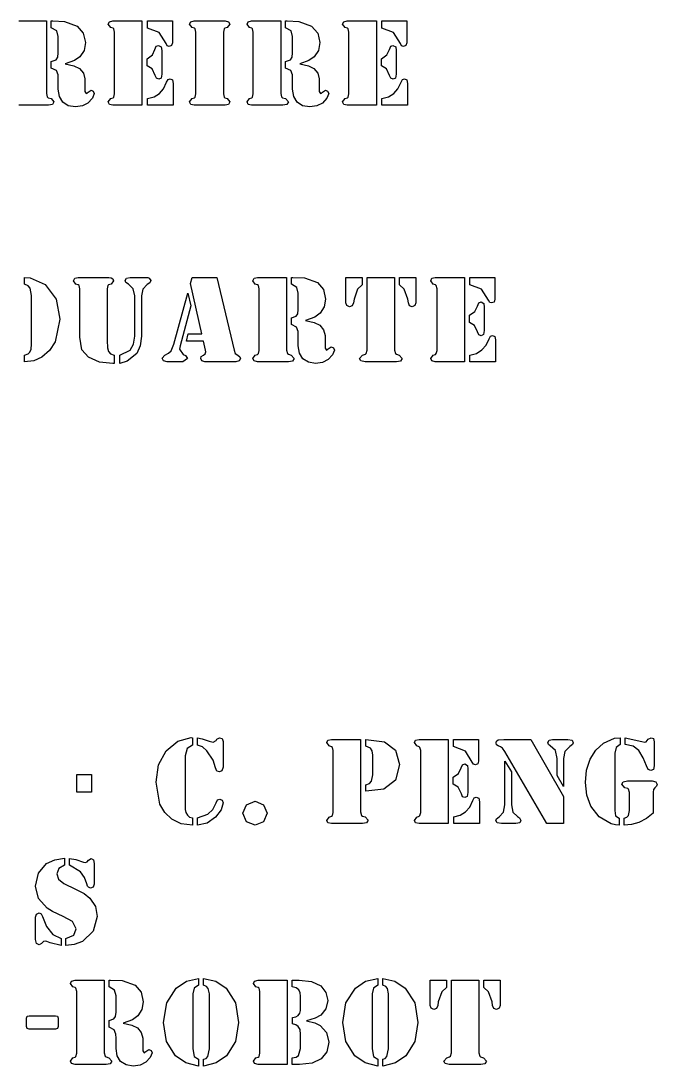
# Model space of a CAD drawing. Extents: x -1 to 447, y 185 to 440.
# Drawn here: x 305.1 to 342.1, y 227.5 to 288.3 of the extents above; entities that cross this region are included whole.
import ezdxf

# ---------------------------------------------------------------- set-up
doc = ezdxf.new("R2010")
doc.units = 0

msp = doc.modelspace()

# ---------------------------------------------------------------- linework, layer by layer
at = {"layer": 'Visible'}
for p, q in [((304.950428, 288.285165), (306.54851, 288.285165)), ((306.54851, 288.285165), (306.54851, 284.065172)), ((306.831613, 287.886518), (306.831613, 288.285165)), ((306.831613, 288.285165), (306.924217, 288.285165)), ((306.924217, 288.285165), (307.604196, 288.256431)), ((307.604196, 288.256431), (308.347674, 287.983488)), ((310.15213, 288.098396), (310.218276, 288.234894)), ((310.218276, 288.234894), (310.419359, 288.285165)), ((310.419359, 288.285165), (310.514609, 288.285165)), ((310.514609, 288.285165), (312.11269, 288.285165)), ((312.11269, 288.285165), (312.11269, 283.382786)), ((312.432836, 288.285165), (313.880105, 288.285165)), ((312.432836, 287.864954), (312.432836, 288.285165)), ((313.880105, 288.285165), (313.880105, 287.013764)), ((314.888166, 288.098396), (314.956957, 288.234894)), ((314.956957, 288.234894), (315.15804, 288.285165)), ((315.15804, 288.285165), (315.250645, 288.285165)), ((315.250645, 288.285165), (316.854017, 288.285165)), ((316.854017, 288.285165), (316.946622, 288.285165)), ((316.946622, 288.285165), (317.145059, 288.234894)), ((317.145059, 288.234894), (317.216496, 288.098396)), ((318.227203, 288.098396), (318.293349, 288.234894)), ((318.293349, 288.234894), (318.494432, 288.285165)), ((318.494432, 288.285165), (318.589682, 288.285165)), ((318.589682, 288.285165), (320.187763, 288.285165)), ((320.187763, 288.285165), (320.187763, 284.065172)), ((320.470867, 287.886518), (320.470867, 288.285165)), ((320.470867, 288.285165), (320.563471, 288.285165)), ((320.563471, 288.285165), (321.243449, 288.256431)), ((321.243449, 288.256431), (321.986928, 287.983488)), ((323.791384, 288.098396), (323.857529, 288.234894)), ((323.857529, 288.234894), (324.058613, 288.285165)), ((324.058613, 288.285165), (324.153862, 288.285165)), ((324.153862, 288.285165), (325.751944, 288.285165)), ((325.751944, 288.285165), (325.751944, 283.382786)), ((326.072089, 288.285165), (327.519358, 288.285165)), ((326.072089, 287.864954), (326.072089, 288.285165)), ((327.519358, 288.285165), (327.519358, 287.013764)), ((307.149113, 287.710517), (306.831613, 287.886518)), ((307.239071, 287.372936), (307.149113, 287.710517)), ((308.347674, 287.983488), (308.699569, 287.578543)), ((308.699569, 287.578543), (308.818632, 287.03173)), ((310.295005, 287.904457), (310.15213, 288.098396)), ((310.432588, 287.854186), (310.295005, 287.904457)), ((310.474921, 287.814684), (310.432588, 287.854186)), ((310.517255, 287.631513), (310.474921, 287.814684)), ((310.517255, 284.036438), (310.517255, 287.631513)), ((313.11546, 287.602779), (312.432836, 287.864954)), ((313.517626, 286.967092), (313.11546, 287.602779)), ((315.033686, 287.904457), (314.888166, 288.098396)), ((315.168624, 287.854186), (315.033686, 287.904457)), ((315.213603, 287.814684), (315.168624, 287.854186)), ((315.255936, 287.631513), (315.213603, 287.814684)), ((315.255936, 284.036438), (315.255936, 287.631513)), ((316.893705, 287.814684), (316.851372, 287.631513)), ((316.851372, 287.631513), (316.851372, 284.036438)), ((316.933392, 287.854186), (316.893705, 287.814684)), ((317.073621, 287.904457), (316.933392, 287.854186)), ((317.216496, 288.098396), (317.073621, 287.904457)), ((318.370078, 287.904457), (318.227203, 288.098396)), ((318.507661, 287.854186), (318.370078, 287.904457)), ((318.549995, 287.814684), (318.507661, 287.854186)), ((318.592328, 287.631513), (318.549995, 287.814684)), ((318.592328, 284.036438), (318.592328, 287.631513)), ((320.788367, 287.710517), (320.470867, 287.886518)), ((320.875679, 287.372936), (320.788367, 287.710517)), ((321.986928, 287.983488), (322.338823, 287.578543)), ((322.338823, 287.578543), (322.457885, 287.03173)), ((323.934259, 287.904457), (323.791384, 288.098396)), ((324.069196, 287.854186), (323.934259, 287.904457)), ((324.114175, 287.814684), (324.069196, 287.854186)), ((324.156508, 287.631513), (324.114175, 287.814684)), ((324.156508, 284.036438), (324.156508, 287.631513)), ((326.752068, 287.602779), (326.072089, 287.864954)), ((327.154234, 286.967092), (326.752068, 287.602779)), ((307.239071, 286.421178), (307.239071, 287.372936)), ((308.818632, 287.03173), (308.739257, 286.571117)), ((313.583772, 286.834192), (313.517626, 286.967092)), ((313.880105, 287.013764), (313.835125, 286.852157)), ((320.875679, 286.421178), (320.875679, 287.372936)), ((322.457885, 287.03173), (322.378511, 286.571117)), ((327.223025, 286.834192), (327.154234, 286.967092)), ((327.519358, 287.013764), (327.474379, 286.852157)), ((307.209967, 286.176968), (307.239071, 286.421178)), ((308.739257, 286.571117), (308.501132, 286.202103)), ((312.723877, 286.306243), (312.869397, 286.622314)), ((312.869397, 286.622314), (312.946127, 286.809057)), ((312.946127, 286.809057), (313.078418, 286.862926)), ((313.078418, 286.862926), (313.237168, 286.773153)), ((313.237168, 286.773153), (313.26098, 286.561248)), ((313.26098, 286.561248), (313.26098, 285.192878)), ((313.700188, 286.801886), (313.583772, 286.834192)), ((313.835125, 286.852157), (313.700188, 286.801886)), ((320.849221, 286.176968), (320.875679, 286.421178)), ((322.378511, 286.571117), (322.140386, 286.202103)), ((326.360485, 286.306243), (326.508651, 286.622314)), ((326.508651, 286.622314), (326.58538, 286.809057)), ((326.58538, 286.809057), (326.717672, 286.862926)), ((326.717672, 286.862926), (326.876422, 286.773153)), ((326.876422, 286.773153), (326.900234, 286.561248)), ((326.900234, 286.561248), (326.900234, 285.192878)), ((327.339442, 286.801886), (327.223025, 286.834192)), ((327.474379, 286.852157), (327.339442, 286.801886)), ((306.836905, 285.929133), (307.112071, 286.029701)), ((306.836905, 285.544853), (306.836905, 285.929133)), ((307.112071, 286.029701), (307.209967, 286.176968)), ((308.188924, 285.97943), (307.651821, 285.785491)), ((307.651821, 285.785491), (308.157174, 285.674154)), ((307.651821, 285.785491), (307.651821, 285.785491)), ((308.501132, 286.202103), (308.188924, 285.97943)), ((312.414315, 286.087168), (312.723877, 286.306243)), ((312.414315, 285.670556), (312.414315, 286.087168)), ((320.473513, 285.929133), (320.751325, 286.029701)), ((320.473513, 285.544853), (320.473513, 285.929133)), ((320.751325, 286.029701), (320.849221, 286.176968)), ((321.828178, 285.97943), (321.291074, 285.785491)), ((321.291074, 285.785491), (321.796428, 285.674154)), ((321.291074, 285.785491), (321.291074, 285.785491)), ((322.140386, 286.202103), (321.828178, 285.97943)), ((326.053568, 286.087168), (326.360485, 286.306243)), ((326.053568, 285.670556), (326.053568, 286.087168)), ((307.133238, 285.397612), (306.836905, 285.544853)), ((307.23378, 285.149804), (307.133238, 285.397612)), ((307.239071, 284.916336), (307.23378, 285.149804)), ((308.157174, 285.674154), (308.479966, 285.508949)), ((308.479966, 285.508949), (308.710153, 285.243175)), ((308.710153, 285.243175), (308.792173, 284.916336)), ((312.705356, 285.494582), (312.414315, 285.670556)), ((312.414315, 285.670556), (312.414315, 285.670556)), ((312.879981, 285.113873), (312.705356, 285.494582)), ((313.26098, 285.192878), (313.221293, 284.959436)), ((320.772492, 285.397612), (320.473513, 285.544853)), ((320.873033, 285.149804), (320.772492, 285.397612)), ((320.875679, 284.916336), (320.873033, 285.149804)), ((321.796428, 285.674154), (322.119219, 285.508949)), ((322.119219, 285.508949), (322.349406, 285.243175)), ((322.349406, 285.243175), (322.431427, 284.916336)), ((326.34461, 285.494582), (326.053568, 285.670556)), ((326.053568, 285.670556), (326.053568, 285.670556)), ((326.519234, 285.113873), (326.34461, 285.494582)), ((326.900234, 285.192878), (326.860547, 284.959436)), ((307.239071, 284.312981), (307.239071, 284.916336)), ((308.792173, 284.916336), (308.792173, 284.17291)), ((312.95671, 284.945069), (312.879981, 285.113873)), ((313.086356, 284.894799), (312.95671, 284.945069)), ((313.221293, 284.959436), (313.086356, 284.894799)), ((313.372105, 284.341714), (313.549376, 284.718824)), ((313.549376, 284.718824), (313.631397, 284.873262)), ((313.631397, 284.873262), (313.750459, 284.916336)), ((313.750459, 284.916336), (313.890688, 284.855296)), ((313.890688, 284.855296), (313.930375, 284.650588)), ((313.930375, 284.650588), (313.930375, 283.382786)), ((320.875679, 284.312981), (320.875679, 284.916336)), ((322.431427, 284.916336), (322.431427, 284.17291)), ((326.595964, 284.945069), (326.519234, 285.113873)), ((326.725609, 284.894799), (326.595964, 284.945069)), ((326.860547, 284.959436), (326.725609, 284.894799)), ((327.011359, 284.341714), (327.188629, 284.718824)), ((327.188629, 284.718824), (327.27065, 284.873262)), ((327.27065, 284.873262), (327.389713, 284.916336)), ((327.389713, 284.916336), (327.529942, 284.855296)), ((327.529942, 284.855296), (327.569629, 284.650588)), ((327.569629, 284.650588), (327.569629, 283.382786)), ((306.54851, 284.065172), (306.601426, 283.864036)), ((307.305217, 283.881102), (307.239071, 284.312981)), ((308.792173, 284.17291), (308.868903, 284.057975)), ((308.868903, 284.057975), (308.913882, 284.072342)), ((308.913882, 284.072342), (308.97209, 284.13698)), ((308.97209, 284.13698), (309.154652, 284.259111)), ((309.154652, 284.259111), (309.279006, 284.194447)), ((309.33986, 284.065172), (309.231381, 283.792202)), ((309.279006, 284.194447), (309.33986, 284.065172)), ((310.474921, 283.853268), (310.517255, 284.036438)), ((312.819127, 283.871233), (313.128689, 284.068744)), ((313.128689, 284.068744), (313.372105, 284.341714)), ((315.213603, 283.853268), (315.255936, 284.036438)), ((316.851372, 284.036438), (316.893705, 283.853268)), ((318.549995, 283.853268), (318.592328, 284.036438)), ((320.187763, 284.065172), (320.24068, 283.864036)), ((320.944471, 283.881102), (320.875679, 284.312981)), ((322.431427, 284.17291), (322.508156, 284.057975)), ((322.508156, 284.057975), (322.553135, 284.072342)), ((322.553135, 284.072342), (322.611344, 284.13698)), ((322.611344, 284.13698), (322.793906, 284.259111)), ((322.793906, 284.259111), (322.915614, 284.194447)), ((322.979114, 284.065172), (322.870635, 283.792202)), ((322.915614, 284.194447), (322.979114, 284.065172)), ((324.114175, 283.853268), (324.156508, 284.036438)), ((326.45838, 283.871233), (326.767942, 284.068744)), ((326.767942, 284.068744), (327.011359, 284.341714)), ((306.551155, 283.382786), (304.950428, 283.382786)), ((306.672864, 283.382786), (306.551155, 283.382786)), ((306.601426, 283.864036), (306.656989, 283.817337)), ((306.656989, 283.817337), (306.82103, 283.774263)), ((306.900405, 283.425887), (306.672864, 283.382786)), ((306.82103, 283.774263), (306.993009, 283.576725)), ((306.993009, 283.576725), (306.900405, 283.425887)), ((307.503654, 283.555162), (307.305217, 283.881102)), ((307.821154, 283.353153), (307.503654, 283.555162)), ((308.244487, 283.285816), (307.821154, 283.353153)), ((308.649299, 283.339686), (308.244487, 283.285816)), ((308.969444, 283.508489), (308.649299, 283.339686)), ((309.231381, 283.792202), (308.969444, 283.508489)), ((310.15213, 283.569529), (310.295005, 283.763468)), ((310.218276, 283.429459), (310.15213, 283.569529)), ((310.419359, 283.382786), (310.218276, 283.429459)), ((310.295005, 283.763468), (310.432588, 283.810167)), ((310.514609, 283.382786), (310.419359, 283.382786)), ((310.432588, 283.810167), (310.474921, 283.853268)), ((312.11269, 283.382786), (310.514609, 283.382786)), ((312.435481, 283.770665), (312.819127, 283.871233)), ((312.435481, 283.382786), (312.435481, 283.770665)), ((313.930375, 283.382786), (312.435481, 283.382786)), ((314.888166, 283.569529), (315.033686, 283.763468)), ((314.956957, 283.429459), (314.888166, 283.569529)), ((315.15804, 283.382786), (314.956957, 283.429459)), ((315.033686, 283.763468), (315.168624, 283.810167)), ((315.250645, 283.382786), (315.15804, 283.382786)), ((315.168624, 283.810167), (315.213603, 283.853268)), ((316.854017, 283.382786), (315.250645, 283.382786)), ((316.946622, 283.382786), (316.854017, 283.382786)), ((316.893705, 283.853268), (316.933392, 283.810167)), ((316.933392, 283.810167), (317.073621, 283.763468)), ((317.145059, 283.429459), (316.946622, 283.382786)), ((317.073621, 283.763468), (317.216496, 283.569529)), ((317.216496, 283.569529), (317.145059, 283.429459)), ((318.227203, 283.569529), (318.370078, 283.763468)), ((318.293349, 283.429459), (318.227203, 283.569529)), ((318.494432, 283.382786), (318.293349, 283.429459)), ((318.370078, 283.763468), (318.507661, 283.810167)), ((318.589682, 283.382786), (318.494432, 283.382786)), ((318.507661, 283.810167), (318.549995, 283.853268)), ((320.190409, 283.382786), (318.589682, 283.382786)), ((320.312117, 283.382786), (320.190409, 283.382786)), ((320.24068, 283.864036), (320.296242, 283.817337)), ((320.296242, 283.817337), (320.460284, 283.774263)), ((320.539659, 283.425887), (320.312117, 283.382786)), ((320.460284, 283.774263), (320.632263, 283.576725)), ((320.632263, 283.576725), (320.539659, 283.425887)), ((321.142908, 283.555162), (320.944471, 283.881102)), ((321.460408, 283.353153), (321.142908, 283.555162)), ((321.88374, 283.285816), (321.460408, 283.353153)), ((322.288552, 283.339686), (321.88374, 283.285816)), ((322.608698, 283.508489), (322.288552, 283.339686)), ((322.870635, 283.792202), (322.608698, 283.508489)), ((323.791384, 283.569529), (323.934259, 283.763468)), ((323.857529, 283.429459), (323.791384, 283.569529)), ((324.058613, 283.382786), (323.857529, 283.429459)), ((323.934259, 283.763468), (324.069196, 283.810167)), ((324.153862, 283.382786), (324.058613, 283.382786)), ((324.069196, 283.810167), (324.114175, 283.853268)), ((325.751944, 283.382786), (324.153862, 283.382786)), ((326.074735, 283.770665), (326.45838, 283.871233)), ((326.074735, 283.382786), (326.074735, 283.770665)), ((327.569629, 283.382786), (326.074735, 283.382786)), ((305.278511, 272.963508), (305.278511, 273.362155)), ((305.278511, 273.362155), (305.601302, 273.347788)), ((305.495469, 272.884503), (305.278511, 272.963508)), ((305.601302, 273.347788), (306.48501, 272.959909)), ((308.12807, 273.171814), (308.196862, 273.311884)), ((308.270945, 272.981473), (308.12807, 273.171814)), ((308.196862, 273.311884), (308.397945, 273.362155)), ((308.408528, 272.931176), (308.270945, 272.981473)), ((308.397945, 273.362155), (308.490549, 273.362155)), ((308.490549, 273.362155), (310.091276, 273.362155)), ((310.091276, 273.362155), (310.186526, 273.362155)), ((310.31088, 272.981473), (310.170651, 272.931176)), ((310.186526, 273.362155), (310.316172, 273.347788)), ((310.456401, 273.171814), (310.31088, 272.981473)), ((310.316172, 273.347788), (310.416713, 273.28315)), ((310.416713, 273.28315), (310.456401, 273.171814)), ((311.141671, 273.189779), (311.210462, 273.322653)), ((311.17342, 273.067647), (311.141671, 273.189779)), ((311.321587, 272.970678), (311.17342, 273.067647)), ((311.210462, 273.322653), (311.432712, 273.362155)), ((311.604691, 272.702232), (311.321587, 272.970678)), ((311.432712, 273.362155), (312.311127, 273.362155)), ((312.311127, 273.362155), (312.459294, 273.354958)), ((312.570419, 273.049682), (312.416961, 272.952713)), ((312.459294, 273.354958), (312.533377, 273.329823)), ((312.533377, 273.329823), (312.628627, 273.182582)), ((312.628627, 273.182582), (312.570419, 273.049682)), ((314.938437, 273.010206), (315.028395, 273.362155)), ((315.599894, 270.090321), (314.938437, 273.010206)), ((315.028395, 273.362155), (316.475664, 273.362155)), ((316.475664, 273.362155), (317.473142, 269.142056)), ((318.563224, 273.175412), (318.632015, 273.311884)), ((318.706098, 272.981473), (318.563224, 273.175412)), ((318.632015, 273.311884), (318.833098, 273.362155)), ((318.843682, 272.931176), (318.706098, 272.981473)), ((318.833098, 273.362155), (318.925702, 273.362155)), ((318.925702, 273.362155), (320.523784, 273.362155)), ((320.523784, 273.362155), (320.523784, 269.142056)), ((320.806888, 272.963508), (320.806888, 273.362155)), ((320.806888, 273.362155), (320.899492, 273.362155)), ((321.124387, 272.787533), (320.806888, 272.963508)), ((320.899492, 273.362155), (321.57947, 273.333421)), ((321.57947, 273.333421), (322.322948, 273.060477)), ((322.322948, 273.060477), (322.674843, 272.655533)), ((323.979238, 273.362155), (324.923799, 273.362155)), ((323.979238, 271.893243), (323.979238, 273.362155)), ((324.923799, 273.362155), (324.923799, 272.927604)), ((325.21484, 269.142056), (325.21484, 273.362155)), ((325.21484, 273.362155), (326.810276, 273.362155)), ((326.810276, 273.362155), (326.810276, 269.142056)), ((327.106609, 272.927604), (327.106609, 273.362155)), ((327.106609, 273.362155), (328.05117, 273.362155)), ((328.05117, 273.362155), (328.05117, 271.893243)), ((328.913711, 273.175412), (328.982502, 273.311884)), ((329.059231, 272.981473), (328.913711, 273.175412)), ((328.982502, 273.311884), (329.183585, 273.362155)), ((329.194169, 272.931176), (329.059231, 272.981473)), ((329.183585, 273.362155), (329.276189, 273.362155)), ((329.276189, 273.362155), (330.874271, 273.362155)), ((330.874271, 273.362155), (330.874271, 268.459696)), ((331.194416, 273.362155), (332.641685, 273.362155)), ((331.194416, 272.941944), (331.194416, 273.362155)), ((332.641685, 273.362155), (332.641685, 272.090781)), ((305.60924, 272.737236), (305.495469, 272.884503)), ((305.685969, 272.320624), (305.60924, 272.737236)), ((306.48501, 272.959909), (307.114717, 272.108719)), ((308.450861, 272.891673), (308.408528, 272.931176)), ((308.493195, 272.708502), (308.450861, 272.891673)), ((308.493195, 269.892678), (308.493195, 272.708502)), ((310.130963, 272.891673), (310.08863, 272.708502)), ((310.08863, 272.708502), (310.08863, 269.695299)), ((310.170651, 272.931176), (310.130963, 272.891673)), ((311.697295, 272.28472), (311.604691, 272.702232)), ((312.168253, 272.686965), (312.078294, 272.284693)), ((312.416961, 272.952713), (312.168253, 272.686965)), ((313.967417, 269.490512), (314.779687, 272.449926)), ((314.779687, 272.449926), (314.962249, 271.706474)), ((318.886015, 272.891673), (318.843682, 272.931176)), ((318.928348, 272.708502), (318.886015, 272.891673)), ((318.928348, 269.113481), (318.928348, 272.708502)), ((321.211699, 272.449926), (321.124387, 272.787533)), ((321.211699, 271.498168), (321.211699, 272.449926)), ((322.674843, 272.655533), (322.793906, 272.108719)), ((324.661862, 272.679769), (324.452841, 272.101549)), ((324.923799, 272.927604), (324.661862, 272.679769)), ((327.368546, 272.679769), (327.106609, 272.927604)), ((327.577566, 272.101549), (327.368546, 272.679769)), ((329.236502, 272.891673), (329.194169, 272.931176)), ((329.281481, 272.708502), (329.236502, 272.891673)), ((329.281481, 269.113481), (329.281481, 272.708502)), ((331.87704, 272.679769), (331.194416, 272.941944)), ((332.279206, 272.044082), (331.87704, 272.679769)), ((305.685969, 269.487072), (305.685969, 272.320624)), ((307.114717, 272.108719), (307.326384, 270.930716)), ((311.697295, 269.942949), (311.697295, 272.28472)), ((312.078294, 272.284693), (312.078294, 269.939509)), ((322.793906, 272.108719), (322.714531, 271.648133)), ((324.037446, 271.724439), (323.979238, 271.893243)), ((324.418445, 271.882474), (324.339071, 271.717269)), ((324.452841, 272.101549), (324.418445, 271.882474)), ((327.614608, 271.882474), (327.577566, 272.101549)), ((327.688691, 271.717269), (327.614608, 271.882474)), ((328.05117, 271.893243), (327.990316, 271.724439)), ((331.633624, 271.699304), (331.707707, 271.886073)), ((331.707707, 271.886073), (331.842644, 271.939942)), ((331.842644, 271.939942), (331.998748, 271.850142)), ((331.998748, 271.850142), (332.025207, 271.638238)), ((332.347998, 271.911208), (332.279206, 272.044082)), ((332.461769, 271.878876), (332.347998, 271.911208)), ((332.599352, 271.929147), (332.461769, 271.878876)), ((332.641685, 272.090781), (332.599352, 271.929147)), ((314.962249, 271.706474), (314.32725, 269.386266)), ((321.087345, 271.106717), (321.185241, 271.253957)), ((321.185241, 271.253957), (321.211699, 271.498168)), ((322.476406, 271.279093), (322.164198, 271.05642)), ((322.714531, 271.648133), (322.476406, 271.279093)), ((324.190904, 271.659801), (324.037446, 271.724439)), ((324.339071, 271.717269), (324.190904, 271.659801)), ((327.839504, 271.659801), (327.688691, 271.717269)), ((327.990316, 271.724439), (327.839504, 271.659801)), ((331.175895, 271.164158), (331.485457, 271.383259)), ((331.175895, 270.747546), (331.175895, 271.164158)), ((331.485457, 271.383259), (331.633624, 271.699304)), ((332.025207, 271.638238), (332.025207, 270.269973)), ((307.326384, 270.930716), (307.056509, 269.627037)), ((320.809533, 271.006149), (321.087345, 271.106717)), ((320.809533, 270.621842), (320.809533, 271.006149)), ((321.108512, 270.474496), (320.809533, 270.621842)), ((322.164198, 271.05642), (321.627095, 270.86248)), ((321.627095, 270.86248), (322.132448, 270.751144)), ((321.627095, 270.86248), (321.627095, 270.86248)), ((322.132448, 270.751144), (322.45524, 270.585938)), ((322.45524, 270.585938), (322.685427, 270.320244)), ((331.466937, 270.571571), (331.175895, 270.747546)), ((331.175895, 270.747546), (331.175895, 270.747546)), ((331.644207, 270.190863), (331.466937, 270.571571)), ((311.628503, 269.473578), (311.697295, 269.942949)), ((312.078294, 269.939509), (312.012149, 269.38997)), ((314.697666, 269.66302), (314.795562, 270.090321)), ((314.795562, 270.090321), (315.599894, 270.090321)), ((321.209054, 270.226846), (321.108512, 270.474496)), ((321.211699, 269.993219), (321.209054, 270.226846)), ((321.211699, 269.38997), (321.211699, 269.993219)), ((322.685427, 270.320244), (322.767448, 269.993219)), ((322.767448, 269.993219), (322.767448, 269.250006)), ((331.71829, 270.022059), (331.644207, 270.190863)), ((331.847936, 269.971788), (331.71829, 270.022059)), ((331.985519, 270.036346), (331.847936, 269.971788)), ((332.025207, 270.269973), (331.985519, 270.036346)), ((332.310956, 269.795841), (332.395623, 269.950357)), ((332.395623, 269.950357), (332.512039, 269.993219)), ((332.512039, 269.993219), (332.652268, 269.932365)), ((332.652268, 269.932365), (332.691956, 269.727578)), ((305.664802, 269.196031), (305.685969, 269.487072)), ((305.685969, 269.487072), (305.685969, 269.487072)), ((307.056509, 269.627037), (306.728426, 269.119831)), ((308.617549, 269.160048), (308.493195, 269.892678)), ((308.493195, 269.892678), (308.493195, 269.892678)), ((310.08863, 269.695299), (310.101859, 269.267733)), ((311.424774, 269.127768), (311.628503, 269.473578)), ((312.012149, 269.38997), (311.813711, 268.948117)), ((313.803375, 269.099193), (313.967417, 269.490512)), ((314.32725, 269.386266), (314.298146, 269.199735)), ((315.700436, 269.66302), (314.697666, 269.66302)), ((315.814206, 269.142056), (315.700436, 269.66302)), ((321.280491, 268.958171), (321.211699, 269.38997)), ((322.947364, 269.214023), (323.129926, 269.335995)), ((323.129926, 269.335995), (323.25428, 269.271437)), ((331.892915, 269.14576), (332.136332, 269.41881)), ((332.136332, 269.41881), (332.310956, 269.795841)), ((332.691956, 269.727578), (332.691956, 268.459696)), ((305.278511, 268.847575), (305.487532, 268.919542)), ((305.278511, 268.459696), (305.278511, 268.847575)), ((305.487532, 268.919542), (305.590719, 269.020083)), ((305.590719, 269.020083), (305.664802, 269.196031)), ((306.283927, 268.732746), (305.828844, 268.517111)), ((306.728426, 269.119831), (306.283927, 268.732746)), ((309.00384, 268.732746), (308.617549, 269.160048)), ((309.638839, 268.445409), (309.00384, 268.732746)), ((310.101859, 269.267733), (310.170651, 269.052362)), ((310.170651, 269.052362), (310.276484, 268.922981)), ((310.276484, 268.922981), (310.493442, 268.833288)), ((310.493442, 268.833288), (310.493442, 268.362859)), ((310.824171, 268.833288), (311.424774, 269.127768)), ((310.824171, 268.362859), (310.824171, 268.833288)), ((311.813711, 268.948117), (311.255441, 268.488536)), ((313.29273, 268.668188), (313.45148, 268.840431)), ((313.45148, 268.840431), (313.665792, 268.955525)), ((313.665792, 268.955525), (313.803375, 269.099193)), ((314.298146, 269.199735), (314.509812, 268.876415)), ((314.509812, 268.876415), (314.636812, 268.819)), ((314.636812, 268.819), (314.755874, 268.639348)), ((315.53904, 268.650196), (315.565498, 268.757881)), ((315.565498, 268.757881), (315.695144, 268.847575)), ((315.695144, 268.847575), (315.795685, 268.926685)), ((315.795685, 268.926685), (315.82479, 269.034371)), ((315.82479, 269.034371), (315.814206, 269.142056)), ((317.473142, 269.142056), (317.539287, 268.944677)), ((317.539287, 268.944677), (317.682162, 268.833288)), ((317.682162, 268.833288), (317.811808, 268.754177)), ((317.811808, 268.754177), (317.846204, 268.646492)), ((318.563224, 268.646492), (318.706098, 268.840431)), ((318.706098, 268.840431), (318.843682, 268.887263)), ((318.843682, 268.887263), (318.886015, 268.93039)), ((318.886015, 268.93039), (318.928348, 269.113481)), ((320.523784, 269.142056), (320.5767, 268.940973)), ((320.5767, 268.940973), (320.632263, 268.894406)), ((320.632263, 268.894406), (320.796304, 268.851279)), ((320.796304, 268.851279), (320.968283, 268.653636)), ((321.478928, 268.632204), (321.280491, 268.958171)), ((322.767448, 269.250006), (322.844177, 269.134912)), ((322.844177, 269.134912), (322.889156, 269.149464)), ((322.889156, 269.149464), (322.947364, 269.214023)), ((323.206655, 268.869271), (322.944718, 268.585373)), ((323.315134, 269.142056), (323.206655, 268.869271)), ((323.25428, 269.271437), (323.315134, 269.142056)), ((324.772987, 268.653636), (324.944966, 268.851279)), ((324.944966, 268.851279), (325.111653, 268.894406)), ((325.111653, 268.894406), (325.161924, 268.940973)), ((325.161924, 268.940973), (325.21484, 269.142056)), ((326.810276, 269.142056), (326.863192, 268.940973)), ((326.863192, 268.940973), (326.916109, 268.894406)), ((326.916109, 268.894406), (327.082796, 268.851279)), ((327.082796, 268.851279), (327.254775, 268.653636)), ((328.913711, 268.646492), (329.059231, 268.840431)), ((329.059231, 268.840431), (329.194169, 268.887263)), ((329.194169, 268.887263), (329.236502, 268.93039)), ((329.236502, 268.93039), (329.281481, 269.113481)), ((331.199708, 268.847575), (331.583353, 268.948117)), ((331.199708, 268.459696), (331.199708, 268.847575)), ((331.583353, 268.948117), (331.892915, 269.14576)), ((305.828844, 268.517111), (305.278511, 268.459696)), ((310.416713, 268.362859), (309.638839, 268.445409)), ((310.493442, 268.362859), (310.416713, 268.362859)), ((311.255441, 268.488536), (310.824171, 268.362859)), ((310.824171, 268.362859), (310.824171, 268.362859)), ((313.369459, 268.513671), (313.29273, 268.668188)), ((313.581126, 268.459696), (313.369459, 268.513671)), ((314.493937, 268.459696), (313.581126, 268.459696)), ((314.755874, 268.639348), (314.493937, 268.459696)), ((315.60254, 268.509967), (315.53904, 268.650196)), ((315.774519, 268.459696), (315.60254, 268.509967)), ((317.565746, 268.459696), (315.774519, 268.459696)), ((317.777412, 268.506528), (317.565746, 268.459696)), ((317.846204, 268.646492), (317.777412, 268.506528)), ((318.632015, 268.506528), (318.563224, 268.646492)), ((318.833098, 268.459696), (318.632015, 268.506528)), ((318.925702, 268.459696), (318.833098, 268.459696)), ((320.52643, 268.459696), (318.925702, 268.459696)), ((320.648138, 268.459696), (320.52643, 268.459696)), ((320.875679, 268.502823), (320.648138, 268.459696)), ((320.968283, 268.653636), (320.875679, 268.502823)), ((321.796428, 268.430063), (321.478928, 268.632204)), ((322.219761, 268.362859), (321.796428, 268.430063)), ((322.624573, 268.416569), (322.219761, 268.362859)), ((322.944718, 268.585373), (322.624573, 268.416569)), ((324.852362, 268.506528), (324.772987, 268.653636)), ((325.093132, 268.459696), (324.852362, 268.506528)), ((325.212194, 268.459696), (325.093132, 268.459696)), ((326.812922, 268.459696), (325.212194, 268.459696)), ((326.931984, 268.459696), (326.812922, 268.459696)), ((327.162171, 268.502823), (326.931984, 268.459696)), ((327.254775, 268.653636), (327.162171, 268.502823)), ((328.982502, 268.506528), (328.913711, 268.646492)), ((329.183585, 268.459696), (328.982502, 268.506528)), ((329.276189, 268.459696), (329.183585, 268.459696)), ((330.874271, 268.459696), (329.276189, 268.459696)), ((332.691956, 268.459696), (331.199708, 268.459696)), ((313.512334, 245.825944), (314.197604, 246.38633)), ((314.197604, 246.38633), (314.970187, 246.598261)), ((314.970187, 246.598261), (315.052207, 246.594557)), ((315.052207, 246.594557), (315.052207, 246.160112)), ((315.337957, 246.156408), (315.337957, 246.591118)), ((315.337957, 246.591118), (315.621061, 246.529999)), ((315.621061, 246.529999), (316.020581, 246.393474)), ((316.020581, 246.393474), (316.263997, 246.328916)), ((316.263997, 246.328916), (316.422747, 246.422314)), ((316.422747, 246.422314), (316.467726, 246.508303)), ((316.467726, 246.508303), (316.629122, 246.594557)), ((316.629122, 246.594557), (316.777288, 246.537143)), ((316.777288, 246.537143), (316.830205, 246.368339)), ((316.830205, 246.368339), (316.830205, 244.874239)), ((322.870635, 246.310924), (322.936781, 246.447449)), ((323.01351, 246.116985), (322.870635, 246.310924)), ((322.936781, 246.447449), (323.137864, 246.49772)), ((323.137864, 246.49772), (323.233114, 246.49772)), ((323.233114, 246.49772), (324.831195, 246.49772)), ((324.831195, 246.49772), (324.831195, 242.277621)), ((325.13282, 246.109841), (325.13282, 246.49772)), ((325.13282, 246.49772), (326.222902, 246.357491)), ((326.222902, 246.357491), (326.865838, 245.861927)), ((327.969149, 246.310924), (328.037941, 246.447449)), ((328.11467, 246.116985), (327.969149, 246.310924)), ((328.037941, 246.447449), (328.239024, 246.49772)), ((328.239024, 246.49772), (328.331628, 246.49772)), ((328.331628, 246.49772), (329.929709, 246.49772)), ((329.929709, 246.49772), (329.929709, 241.595261)), ((330.249855, 246.49772), (331.697124, 246.49772)), ((330.249855, 246.077562), (330.249855, 246.49772)), ((331.697124, 246.49772), (331.697124, 245.226134)), ((332.718414, 246.285789), (332.750164, 246.397178)), ((332.750164, 246.181543), (332.718414, 246.285789)), ((332.750164, 246.397178), (332.837477, 246.472584)), ((332.837477, 246.472584), (333.168205, 246.49772)), ((333.168205, 246.49772), (334.739828, 246.49772)), ((334.739828, 246.49772), (336.650118, 243.179055)), ((335.739952, 246.310924), (335.800806, 246.450889)), ((335.769056, 246.203239), (335.739952, 246.310924)), ((335.800806, 246.450889), (336.004535, 246.49772)), ((336.004535, 246.49772), (336.901471, 246.49772)), ((336.901471, 246.49772), (337.142242, 246.440305)), ((337.142242, 246.440305), (337.203096, 246.303781)), ((337.203096, 246.303781), (337.1687, 246.188687)), ((338.526011, 245.873569), (338.975802, 246.274941)), ((338.975802, 246.274941), (339.608155, 246.558574)), ((339.608155, 246.558574), (339.938884, 246.594557)), ((339.938884, 246.594557), (339.938884, 246.195831)), ((339.938884, 246.594557), (339.938884, 246.594557)), ((340.232571, 246.203239), (340.232571, 246.591118)), ((340.232571, 246.591118), (341.195653, 246.375483)), ((341.195653, 246.375483), (341.367632, 246.325212)), ((341.367632, 246.325212), (341.454945, 246.350347)), ((341.454945, 246.350347), (341.579299, 246.504864)), ((341.579299, 246.504864), (341.740694, 246.594557)), ((341.740694, 246.594557), (341.880923, 246.537143)), ((341.880923, 246.537143), (341.923257, 246.354051)), ((341.923257, 246.354051), (341.923257, 244.956788)), ((313.078418, 245.010763), (313.512334, 245.825944)), ((314.737353, 245.973316), (314.634166, 245.531463)), ((315.052207, 246.160112), (314.737353, 245.973316)), ((315.631644, 246.055866), (315.337957, 246.156408)), ((315.337957, 246.156408), (315.337957, 246.156408)), ((315.896227, 245.836792), (315.631644, 246.055866)), ((316.248122, 245.283813), (315.896227, 245.836792)), ((323.148447, 246.066714), (323.01351, 246.116985)), ((323.193426, 246.027027), (323.148447, 246.066714)), ((323.235759, 245.843935), (323.193426, 246.027027)), ((323.235759, 242.248781), (323.235759, 245.843935)), ((325.413278, 245.984164), (325.13282, 246.109841)), ((325.513819, 245.833087), (325.413278, 245.984164)), ((325.537632, 245.581734), (325.513819, 245.833087)), ((326.865838, 245.861927), (327.106609, 245.025051)), ((328.249607, 246.066714), (328.11467, 246.116985)), ((328.291941, 246.027027), (328.249607, 246.066714)), ((328.33692, 245.843935), (328.291941, 246.027027)), ((328.33692, 242.248781), (328.33692, 245.843935)), ((330.932479, 245.81536), (330.249855, 246.077562)), ((331.334645, 245.179567), (330.932479, 245.81536)), ((332.837477, 246.116985), (332.750164, 246.181543)), ((332.972414, 246.066714), (332.837477, 246.116985)), ((333.10206, 245.987604), (332.972414, 246.066714)), ((333.231705, 245.797369), (333.10206, 245.987604)), ((335.67116, 241.595261), (333.231705, 245.797369)), ((335.872244, 246.127833), (335.769056, 246.203239)), ((336.181806, 245.851079), (335.872244, 246.127833)), ((336.271764, 245.391498), (336.181806, 245.851079)), ((336.718909, 245.790225), (336.650118, 245.391498)), ((337.007305, 246.088145), (336.718909, 245.790225)), ((337.1687, 246.188687), (337.007305, 246.088145)), ((338.192636, 245.344667), (338.526011, 245.873569)), ((339.70076, 246.032583), (339.621385, 245.693123)), ((339.621385, 245.693123), (339.621385, 242.349588)), ((339.938884, 246.195831), (339.70076, 246.032583)), ((340.687654, 246.102697), (340.232571, 246.203239)), ((340.232571, 246.203239), (340.232571, 246.203239)), ((341.018383, 245.840496), (340.687654, 246.102697)), ((341.288258, 245.416634), (341.018383, 245.840496)), ((312.930252, 244.001644), (313.078418, 245.010763)), ((314.634166, 245.531463), (314.634166, 242.564958)), ((316.396289, 244.838255), (316.248122, 245.283813)), ((325.537632, 244.43265), (325.537632, 245.581734)), ((327.106609, 245.025051), (326.863192, 244.120177)), ((330.689063, 244.834816), (330.763146, 245.021611)), ((330.763146, 245.021611), (330.898083, 245.075322)), ((330.898083, 245.075322), (331.054187, 244.985628)), ((331.403437, 245.046747), (331.334645, 245.179567)), ((331.517207, 245.014468), (331.403437, 245.046747)), ((331.65479, 245.064738), (331.517207, 245.014468)), ((331.697124, 245.226134), (331.65479, 245.064738)), ((333.236997, 245.236982), (333.615351, 244.604893)), ((333.236997, 242.679787), (333.236997, 245.236982)), ((336.271764, 244.396666), (336.271764, 245.391498)), ((336.650118, 245.391498), (336.650118, 243.75373)), ((337.988908, 244.709139), (338.192636, 245.344667)), ((341.481403, 244.949645), (341.288258, 245.416634)), ((308.31857, 243.430409), (308.31857, 244.446937)), ((308.31857, 244.446937), (309.178465, 244.446937)), ((309.178465, 244.446937), (309.178465, 243.430409)), ((316.47831, 244.655164), (316.396289, 244.838255)), ((316.618539, 244.601454), (316.47831, 244.655164)), ((316.766705, 244.666012), (316.618539, 244.601454)), ((316.830205, 244.874239), (316.766705, 244.666012)), ((325.463548, 244.055354), (325.537632, 244.43265)), ((330.231334, 244.299564), (330.540896, 244.518639)), ((330.540896, 244.518639), (330.689063, 244.834816)), ((331.054187, 244.985628), (331.080645, 244.773697)), ((331.080645, 244.773697), (331.080645, 243.405274)), ((333.615351, 244.604893), (333.615351, 242.679787)), ((336.650118, 243.75373), (336.271764, 244.396666)), ((337.920116, 243.987092), (337.988908, 244.709139)), ((341.571361, 244.737714), (341.481403, 244.949645)), ((341.722174, 244.684003), (341.571361, 244.737714)), ((341.872986, 244.752266), (341.722174, 244.684003)), ((341.923257, 244.956788), (341.872986, 244.752266)), ((313.160439, 242.719475), (312.930252, 244.001644)), ((325.135465, 243.857975), (325.349778, 243.933381)), ((325.135465, 243.473536), (325.135465, 243.857975)), ((325.349778, 243.933381), (325.463548, 244.055354)), ((326.863192, 244.120177), (326.180568, 243.606357)), ((330.231334, 243.883111), (330.231334, 244.299564)), ((330.522375, 243.707163), (330.231334, 243.883111)), ((330.231334, 243.883111), (330.231334, 243.883111)), ((337.996845, 243.249964), (337.920116, 243.987092)), ((340.042072, 243.88655), (340.121446, 244.030219)), ((340.214051, 243.685467), (340.042072, 243.88655)), ((340.121446, 244.030219), (340.362217, 244.08049)), ((340.362217, 244.08049), (340.481279, 244.08049)), ((340.481279, 244.08049), (341.793611, 244.08049)), ((341.793611, 244.08049), (342.021152, 244.033923)), ((342.021152, 244.033923), (342.089944, 243.879407)), ((342.089944, 243.879407), (342.06084, 243.764577)), ((309.178465, 243.430409), (308.31857, 243.430409)), ((326.180568, 243.606357), (325.135465, 243.473536)), ((325.135465, 243.473536), (325.135465, 243.473536)), ((330.699646, 243.326428), (330.522375, 243.707163)), ((330.773729, 243.157624), (330.699646, 243.326428)), ((331.080645, 243.405274), (331.040958, 243.171912)), ((336.650118, 243.179055), (336.650118, 241.595261)), ((338.224386, 242.618933), (337.996845, 243.249964)), ((340.380738, 243.64234), (340.214051, 243.685467)), ((340.431009, 243.599213), (340.380738, 243.64234)), ((340.483925, 243.39813), (340.431009, 243.599213)), ((340.483925, 242.349588), (340.483925, 243.39813)), ((341.872986, 243.577782), (341.857111, 243.419826)), ((341.857111, 243.419826), (341.857111, 242.195071)), ((341.962944, 243.67118), (341.872986, 243.577782)), ((342.06084, 243.764577), (341.962944, 243.67118)), ((313.446188, 242.235552), (313.160439, 242.719475)), ((316.232247, 242.424994), (316.425393, 242.809168)), ((316.425393, 242.809168), (316.507414, 242.970828)), ((316.507414, 242.970828), (316.637059, 243.021099)), ((316.637059, 243.021099), (316.779934, 242.956541)), ((316.838143, 242.794881), (316.713788, 242.403298)), ((316.779934, 242.956541), (316.838143, 242.794881)), ((317.991724, 242.198511), (318.195453, 242.690635)), ((318.195453, 242.690635), (318.692869, 242.895422)), ((318.692869, 242.895422), (319.184994, 242.690635)), ((318.692869, 242.895422), (318.692869, 242.895422)), ((319.184994, 242.690635), (319.388723, 242.198511)), ((330.903375, 243.107353), (330.773729, 243.157624)), ((331.040958, 243.171912), (330.903375, 243.107353)), ((331.19177, 242.55411), (331.366395, 242.931406)), ((331.366395, 242.931406), (331.451062, 243.085658)), ((331.451062, 243.085658), (331.567478, 243.128785)), ((331.567478, 243.128785), (331.707707, 243.067666)), ((331.707707, 243.067666), (331.747395, 242.863143)), ((331.747395, 242.863143), (331.747395, 241.595261)), ((333.149684, 242.255131), (333.236997, 242.679787)), ((333.615351, 242.679787), (333.700017, 242.266773)), ((338.727094, 241.98314), (338.224386, 242.618933)), ((313.843063, 241.860903), (313.446188, 242.235552)), ((314.634166, 242.564958), (314.634166, 242.410442)), ((314.634166, 242.410442), (314.665916, 242.234494)), ((314.665916, 242.234494), (314.755874, 242.079978)), ((314.755874, 242.079978), (314.877582, 241.975996)), ((314.877582, 241.975996), (315.052207, 241.936574)), ((315.34854, 241.936574), (315.935914, 242.14824)), ((316.396289, 241.979436), (315.90681, 241.627541)), ((315.935914, 242.14824), (316.232247, 242.424994)), ((316.713788, 242.403298), (316.396289, 241.979436)), ((318.195453, 241.702947), (317.991724, 242.198511)), ((319.388723, 242.198511), (319.184994, 241.702947)), ((322.870635, 241.782057), (323.01351, 241.975996)), ((323.01351, 241.975996), (323.148447, 242.022563)), ((323.148447, 242.022563), (323.193426, 242.06569)), ((323.193426, 242.06569), (323.235759, 242.248781)), ((324.831195, 242.277621), (324.884112, 242.076538)), ((324.884112, 242.076538), (324.937028, 242.029707)), ((324.937028, 242.029707), (325.103715, 241.986844)), ((325.103715, 241.986844), (325.275694, 241.789201)), ((327.969149, 241.782057), (328.11467, 241.975996)), ((328.11467, 241.975996), (328.249607, 242.022563)), ((328.249607, 242.022563), (328.291941, 242.06569)), ((328.291941, 242.06569), (328.33692, 242.248781)), ((330.255146, 241.98314), (330.638792, 242.083682)), ((330.255146, 241.595261), (330.255146, 241.98314)), ((330.638792, 242.083682), (330.948354, 242.281325)), ((330.948354, 242.281325), (331.19177, 242.55411)), ((332.739581, 241.882599), (332.890393, 241.986844)), ((332.890393, 241.986844), (333.149684, 242.255131)), ((333.700017, 242.266773), (333.967246, 242.001132)), ((333.967246, 242.001132), (334.075725, 241.940013)), ((339.409718, 241.588118), (338.727094, 241.98314)), ((339.621385, 242.349588), (339.676947, 242.051403)), ((339.676947, 242.051403), (339.872738, 241.90403)), ((340.179655, 241.90403), (340.333113, 241.965149)), ((340.333113, 241.965149), (340.423071, 242.06569)), ((340.423071, 242.06569), (340.483925, 242.349588)), ((341.857111, 242.195071), (341.47082, 241.90059)), ((314.401333, 241.588911), (313.843063, 241.860903)), ((315.052207, 241.49816), (314.401333, 241.588911)), ((315.052207, 241.936574), (315.052207, 241.49816)), ((315.34854, 241.49816), (315.34854, 241.936574)), ((315.90681, 241.627541), (315.34854, 241.49816)), ((315.34854, 241.49816), (315.34854, 241.49816)), ((318.692869, 241.49816), (318.195453, 241.702947)), ((319.184994, 241.702947), (318.692869, 241.49816)), ((322.936781, 241.641828), (322.870635, 241.782057)), ((323.137864, 241.595261), (322.936781, 241.641828)), ((323.233114, 241.595261), (323.137864, 241.595261)), ((324.833841, 241.595261), (323.233114, 241.595261)), ((324.955549, 241.595261), (324.833841, 241.595261)), ((325.18309, 241.638388), (324.955549, 241.595261)), ((325.275694, 241.789201), (325.18309, 241.638388)), ((328.037941, 241.641828), (327.969149, 241.782057)), ((328.239024, 241.595261), (328.037941, 241.641828)), ((328.331628, 241.595261), (328.239024, 241.595261)), ((329.929709, 241.595261), (328.331628, 241.595261)), ((331.747395, 241.595261), (330.255146, 241.595261)), ((332.707831, 241.782057), (332.739581, 241.882599)), ((332.789852, 241.641828), (332.707831, 241.782057)), ((333.035914, 241.595261), (332.789852, 241.641828)), ((333.864059, 241.595261), (333.035914, 241.595261)), ((334.102183, 241.641828), (333.864059, 241.595261)), ((334.075725, 241.940013), (334.168329, 241.778353)), ((334.168329, 241.778353), (334.102183, 241.641828)), ((336.650118, 241.595261), (335.67116, 241.595261)), ((339.661072, 241.516151), (339.409718, 241.588118)), ((339.872738, 241.49816), (339.661072, 241.516151)), ((339.872738, 241.90403), (339.872738, 241.49816)), ((340.179655, 241.49816), (340.179655, 241.90403)), ((340.592404, 241.544991), (340.179655, 241.49816)), ((341.023675, 241.666963), (340.592404, 241.544991)), ((341.47082, 241.90059), (341.023675, 241.666963)), ((307.035342, 239.495531), (307.606842, 239.593162)), ((307.606842, 239.593162), (307.606842, 239.180148)), ((307.606842, 239.593162), (307.606842, 239.593162)), ((307.889945, 239.180148), (307.889945, 239.575435)), ((307.889945, 239.575435), (308.263007, 239.517756)), ((309.009132, 239.478333), (309.149361, 239.557443)), ((309.149361, 239.557443), (309.28959, 239.485477)), ((306.093427, 238.70628), (306.564385, 239.266402)), ((306.564385, 239.266402), (307.035342, 239.495531)), ((307.26553, 238.989913), (307.149113, 238.67744)), ((307.606842, 239.180148), (307.26553, 238.989913)), ((308.538174, 238.795973), (307.889945, 239.180148)), ((307.889945, 239.180148), (307.889945, 239.180148)), ((308.263007, 239.517756), (308.712799, 239.35636)), ((308.712799, 239.35636), (308.829215, 239.327521)), ((308.829215, 239.327521), (308.929757, 239.374087)), ((308.929757, 239.374087), (309.009132, 239.478333)), ((309.28959, 239.485477), (309.337214, 239.266402)), ((309.337214, 239.266402), (309.337214, 238.081335)), ((305.924094, 237.951954), (306.093427, 238.70628)), ((307.149113, 238.67744), (307.247009, 238.361528)), ((307.247009, 238.361528), (307.561863, 238.10647)), ((308.765715, 238.46207), (308.538174, 238.795973)), ((308.903298, 238.099326), (308.765715, 238.46207)), ((306.093427, 237.230965), (305.924094, 237.951954)), ((307.561863, 238.10647), (308.244487, 237.790293)), ((308.244487, 237.790293), (308.744549, 237.5355)), ((308.937694, 237.959097), (308.903298, 238.099326)), ((308.993257, 237.890835), (308.937694, 237.959097)), ((309.125548, 237.844268), (308.993257, 237.890835)), ((309.27636, 237.908827), (309.125548, 237.844268)), ((309.337214, 238.081335), (309.27636, 237.908827)), ((306.59878, 236.669784), (306.093427, 237.230965)), ((308.744549, 237.5355), (309.080569, 237.255307)), ((309.080569, 237.255307), (309.400714, 236.76768)), ((306.913634, 236.475845), (306.59878, 236.669784)), ((309.400714, 236.76768), (309.506548, 236.195652)), ((305.924094, 236.159933), (305.982302, 236.328737)), ((305.924094, 234.852628), (305.924094, 236.159933)), ((305.982302, 236.328737), (306.125177, 236.404143)), ((306.125177, 236.404143), (306.246885, 236.357312)), ((306.246885, 236.357312), (306.32626, 236.188508)), ((306.32626, 236.188508), (306.564385, 235.610394)), ((307.519529, 236.199356), (306.913634, 236.475845)), ((308.06457, 235.904875), (307.519529, 236.199356)), ((308.281528, 235.481013), (308.06457, 235.904875)), ((309.506548, 236.195652), (309.27636, 235.348192)), ((306.564385, 235.610394), (306.929509, 235.154253)), ((308.141299, 235.11483), (308.281528, 235.481013)), ((309.27636, 235.348192), (308.644007, 234.744678)), ((305.974365, 234.620854), (305.924094, 234.852628)), ((306.381822, 234.737535), (306.265406, 234.622706)), ((306.487656, 234.76267), (306.381822, 234.737535)), ((306.585551, 234.744678), (306.487656, 234.76267)), ((306.768114, 234.665833), (306.585551, 234.744678)), ((307.418988, 234.497029), (306.768114, 234.665833)), ((306.929509, 235.154253), (307.418988, 234.906339)), ((307.418988, 234.906339), (307.418988, 234.497029)), ((307.418988, 234.906339), (307.418988, 234.906339)), ((307.691508, 234.906339), (308.141299, 235.11483)), ((307.691508, 234.497029), (307.691508, 234.906339)), ((308.644007, 234.744678), (308.170403, 234.565291)), ((306.125177, 234.543595), (305.974365, 234.620854)), ((306.265406, 234.622706), (306.125177, 234.543595)), ((308.170403, 234.565291), (307.691508, 234.497029)), ((307.9508, 232.304694), (308.019591, 232.441219)), ((308.093674, 232.110755), (307.9508, 232.304694)), ((308.019591, 232.441219), (308.220674, 232.49149)), ((308.220674, 232.49149), (308.313278, 232.49149)), ((308.313278, 232.49149), (309.91136, 232.49149)), ((309.91136, 232.49149), (309.91136, 228.271391)), ((310.194463, 232.092763), (310.194463, 232.491225)), ((310.194463, 232.491225), (310.289713, 232.491225)), ((310.289713, 232.491225), (310.967046, 232.46265)), ((310.967046, 232.46265), (311.710524, 232.1896)), ((314.099708, 232.021061), (314.697666, 232.430371)), ((314.697666, 232.430371), (315.404103, 232.588327)), ((315.404103, 232.588327), (315.404103, 232.200448)), ((315.69779, 232.200448), (315.69779, 232.588327)), ((315.69779, 232.588327), (316.406872, 232.430371)), ((316.406872, 232.430371), (317.00483, 232.021061)), ((318.600265, 232.304694), (318.669057, 232.441219)), ((318.745786, 232.110755), (318.600265, 232.304694)), ((318.669057, 232.441219), (318.87014, 232.49149)), ((318.87014, 232.49149), (318.962744, 232.49149)), ((318.962744, 232.49149), (320.560825, 232.49149)), ((320.560825, 232.49149), (320.560825, 227.589031)), ((320.851867, 232.096467), (320.851867, 232.49149)), ((320.851867, 232.49149), (321.267262, 232.49149)), ((321.267262, 232.49149), (321.986928, 232.407088)), ((321.986928, 232.407088), (322.516094, 232.153882)), ((324.532216, 232.021061), (325.127528, 232.430371)), ((325.127528, 232.430371), (325.833965, 232.588327)), ((325.833965, 232.588327), (325.833965, 232.200448)), ((326.130297, 232.200448), (326.130297, 232.588327)), ((326.130297, 232.588327), (326.836734, 232.430371)), ((326.836734, 232.430371), (327.437337, 232.021061)), ((328.884606, 232.49149), (329.829168, 232.49149)), ((328.884606, 231.022525), (328.884606, 232.49149)), ((329.829168, 232.49149), (329.829168, 232.05678)), ((330.120209, 228.271391), (330.120209, 232.49149)), ((330.120209, 232.49149), (331.715645, 232.49149)), ((331.715645, 232.49149), (331.715645, 228.271391)), ((332.011978, 232.05678), (332.011978, 232.49149)), ((332.011978, 232.49149), (332.956539, 232.49149)), ((332.956539, 232.49149), (332.956539, 231.022525)), ((308.231258, 232.060484), (308.093674, 232.110755)), ((308.273591, 232.021061), (308.231258, 232.060484)), ((308.31857, 231.837705), (308.273591, 232.021061)), ((308.31857, 228.242816), (308.31857, 231.837705)), ((310.511963, 231.916815), (310.194463, 232.092763)), ((310.601921, 231.579207), (310.511963, 231.916815)), ((311.710524, 232.1896), (312.065065, 231.784788)), ((312.065065, 231.784788), (312.181482, 231.237895)), ((313.552022, 231.162489), (314.099708, 232.021061)), ((315.144811, 232.024501), (315.070728, 231.697741)), ((315.070728, 231.697741), (315.070728, 228.487026)), ((315.404103, 232.200448), (315.144811, 232.024501)), ((315.867123, 232.117898), (315.69779, 232.200448)), ((315.69779, 232.200448), (315.69779, 232.200448)), ((315.97031, 231.999365), (315.867123, 232.117898)), ((316.036456, 231.697741), (315.97031, 231.999365)), ((316.036456, 228.487026), (316.036456, 231.697741)), ((317.00483, 232.021061), (317.555162, 231.166987)), ((318.880723, 232.060484), (318.745786, 232.110755)), ((318.923057, 232.021061), (318.880723, 232.060484)), ((318.968036, 231.837705), (318.923057, 232.021061)), ((318.968036, 228.242816), (318.968036, 231.837705)), ((321.079408, 232.042492), (320.851867, 232.096467)), ((321.232866, 231.920255), (321.079408, 232.042492)), ((321.312241, 231.751716), (321.232866, 231.920255)), ((321.343991, 231.550368), (321.312241, 231.751716)), ((322.516094, 232.153882), (322.817718, 231.78029)), ((322.817718, 231.78029), (322.920906, 231.306158)), ((323.981884, 231.162489), (324.532216, 232.021061)), ((325.577319, 232.024501), (325.50059, 231.697741)), ((325.50059, 231.697741), (325.50059, 228.487026)), ((325.833965, 232.200448), (325.577319, 232.024501)), ((326.299631, 232.117898), (326.130297, 232.200448)), ((326.130297, 232.200448), (326.130297, 232.200448)), ((326.402818, 231.999365), (326.299631, 232.117898)), ((326.466318, 231.697741), (326.402818, 231.999365)), ((326.466318, 228.487026), (326.466318, 231.697741)), ((327.437337, 232.021061), (327.98767, 231.166987)), ((329.567231, 231.80913), (329.35821, 231.230752)), ((329.829168, 232.05678), (329.567231, 231.80913)), ((332.273915, 231.80913), (332.011978, 232.05678)), ((332.482935, 231.230752), (332.273915, 231.80913)), ((310.601921, 230.627238), (310.601921, 231.579207)), ((312.181482, 231.237895), (312.102107, 230.777256)), ((313.366814, 230.034836), (313.552022, 231.162489)), ((317.555162, 231.166987), (317.737725, 230.034836)), ((321.343991, 230.929127), (321.343991, 231.550368)), ((322.920906, 231.306158), (322.815072, 230.83229)), ((323.799321, 230.034836), (323.981884, 231.162489)), ((327.98767, 231.166987), (328.170232, 230.034836)), ((328.942815, 230.853721), (328.884606, 231.022525)), ((329.35821, 231.230752), (329.323814, 231.011677)), ((332.519977, 231.011677), (332.482935, 231.230752)), ((332.956539, 231.022525), (332.895685, 230.853721)), ((305.429324, 230.386732), (305.543094, 230.419011)), ((305.543094, 230.419011), (307.088259, 230.419011)), ((307.088259, 230.419011), (307.204675, 230.386732)), ((310.572817, 230.383028), (310.601921, 230.627238)), ((311.866628, 230.408163), (311.55442, 230.185649)), ((312.102107, 230.777256), (311.866628, 230.408163)), ((321.068825, 230.351013), (321.203762, 230.433563)), ((321.203762, 230.433563), (321.301658, 230.573527)), ((321.301658, 230.573527), (321.343991, 230.731483)), ((321.343991, 230.731483), (321.343991, 230.929127)), ((322.51874, 230.462138), (322.195948, 230.275607)), ((322.815072, 230.83229), (322.51874, 230.462138)), ((329.096273, 230.789163), (328.942815, 230.853721)), ((329.244439, 230.846577), (329.096273, 230.789163)), ((329.323814, 231.011677), (329.244439, 230.846577)), ((332.59406, 230.846577), (332.519977, 231.011677)), ((332.744872, 230.789163), (332.59406, 230.846577)), ((332.895685, 230.853721), (332.744872, 230.789163)), ((305.397574, 230.275607), (305.429324, 230.386732)), ((305.397574, 229.790626), (305.397574, 230.275607)), ((307.204675, 230.386732), (307.236425, 230.275607)), ((307.236425, 230.275607), (307.236425, 229.790626)), ((307.236425, 230.275607), (307.236425, 230.275607)), ((310.199755, 230.135378), (310.474921, 230.23592)), ((310.199755, 229.750939), (310.199755, 230.135378)), ((310.474921, 230.23592), (310.572817, 230.383028)), ((311.55442, 230.185649), (311.014671, 229.991709)), ((311.014671, 229.991709), (311.520024, 229.88032)), ((311.014671, 229.991709), (311.014671, 229.991709)), ((311.520024, 229.88032), (311.845461, 229.71522)), ((313.544084, 228.925969), (313.366814, 230.034836)), ((317.737725, 230.034836), (317.5631, 228.925969)), ((320.865096, 230.31503), (321.068825, 230.351013)), ((320.865096, 229.941439), (320.865096, 230.31503)), ((321.068825, 229.894872), (320.865096, 229.941439)), ((321.201116, 229.801474), (321.068825, 229.894872)), ((321.312241, 229.618118), (321.201116, 229.801474)), ((322.195948, 230.275607), (321.680011, 230.128234)), ((321.680011, 230.128234), (322.174782, 230.002557)), ((321.680011, 230.128234), (321.680011, 230.128234)), ((322.174782, 230.002557), (322.489635, 229.848041)), ((322.489635, 229.848041), (322.857406, 229.438731)), ((323.973946, 228.925969), (323.799321, 230.034836)), ((328.170232, 230.034836), (327.995608, 228.925969)), ((305.429324, 229.675797), (305.397574, 229.790626)), ((305.543094, 229.646958), (305.429324, 229.675797)), ((307.088259, 229.646958), (305.543094, 229.646958)), ((307.204675, 229.675797), (307.088259, 229.646958)), ((307.236425, 229.790626), (307.204675, 229.675797)), ((310.496088, 229.603831), (310.199755, 229.750939)), ((310.59663, 229.355916), (310.496088, 229.603831)), ((310.601921, 229.122554), (310.59663, 229.355916)), ((311.845461, 229.71522), (312.073003, 229.449314)), ((312.073003, 229.449314), (312.157669, 229.122554)), ((321.343991, 229.338189), (321.312241, 229.618118)), ((321.343991, 228.522745), (321.343991, 229.338189)), ((322.857406, 229.438731), (322.987051, 228.874905)), ((310.601921, 228.51904), (310.601921, 229.122554)), ((312.157669, 229.122554), (312.157669, 228.379076)), ((314.067958, 228.091739), (313.544084, 228.925969)), ((317.5631, 228.925969), (317.039226, 228.091739)), ((322.987051, 228.874905), (322.873281, 228.328012)), ((324.49782, 228.091739), (323.973946, 228.925969)), ((327.995608, 228.925969), (327.469087, 228.091739)), ((308.093674, 227.969766), (308.231258, 228.016333)), ((308.231258, 228.016333), (308.273591, 228.05946)), ((308.273591, 228.05946), (308.31857, 228.242816)), ((309.91136, 228.271391), (309.966922, 228.070308)), ((309.966922, 228.070308), (310.019839, 228.023741)), ((310.019839, 228.023741), (310.18388, 227.980614)), ((310.18388, 227.980614), (310.358505, 227.782971)), ((310.668067, 228.087241), (310.601921, 228.51904)), ((310.866504, 227.761275), (310.668067, 228.087241)), ((312.157669, 228.379076), (312.231752, 228.264247)), ((312.231752, 228.264247), (312.279377, 228.278534)), ((312.279377, 228.278534), (312.337586, 228.343093)), ((312.594231, 227.998341), (312.332294, 227.714708)), ((312.337586, 228.343093), (312.520148, 228.46533)), ((312.520148, 228.46533), (312.641856, 228.400772)), ((312.70271, 228.271391), (312.594231, 227.998341)), ((312.641856, 228.400772), (312.70271, 228.271391)), ((314.671208, 227.674227), (314.067958, 228.091739)), ((315.070728, 228.487026), (315.155395, 228.041468)), ((315.155395, 228.041468), (315.404103, 227.887216)), ((315.84331, 227.940927), (315.93856, 228.041468)), ((315.93856, 228.041468), (316.036456, 228.487026)), ((317.039226, 228.091739), (316.433331, 227.672639)), ((318.745786, 227.969766), (318.880723, 228.016333)), ((318.880723, 228.016333), (318.923057, 228.05946)), ((318.923057, 228.05946), (318.968036, 228.242816)), ((320.851867, 227.966062), (321.079408, 228.005749)), ((321.079408, 228.005749), (321.227574, 228.109731)), ((321.227574, 228.109731), (321.343991, 228.522745)), ((322.873281, 228.328012), (322.534614, 227.915791)), ((325.10107, 227.674227), (324.49782, 228.091739)), ((325.50059, 228.487026), (325.587902, 228.041468)), ((325.587902, 228.041468), (325.833965, 227.887216)), ((326.273172, 227.940927), (326.371068, 228.041468)), ((326.371068, 228.041468), (326.466318, 228.487026)), ((327.469087, 228.091739), (326.865838, 227.672639)), ((329.678355, 227.782971), (329.850334, 227.980614)), ((329.850334, 227.980614), (330.017022, 228.023741)), ((330.017022, 228.023741), (330.067293, 228.070308)), ((330.067293, 228.070308), (330.120209, 228.271391)), ((331.715645, 228.271391), (331.768561, 228.070308)), ((331.768561, 228.070308), (331.821478, 228.023741)), ((331.821478, 228.023741), (331.988165, 227.980614)), ((331.988165, 227.980614), (332.160144, 227.782971)), ((307.9508, 227.775827), (308.093674, 227.969766)), ((308.019591, 227.635862), (307.9508, 227.775827)), ((308.220674, 227.589031), (308.019591, 227.635862)), ((308.313278, 227.589031), (308.220674, 227.589031)), ((309.916651, 227.589031), (308.313278, 227.589031)), ((310.038359, 227.589031), (309.916651, 227.589031)), ((310.263255, 227.632158), (310.038359, 227.589031)), ((310.358505, 227.782971), (310.263255, 227.632158)), ((311.184004, 227.559398), (310.866504, 227.761275)), ((311.607337, 227.491929), (311.184004, 227.559398)), ((312.012149, 227.545904), (311.607337, 227.491929)), ((312.332294, 227.714708), (312.012149, 227.545904)), ((315.404103, 227.492194), (314.671208, 227.674227)), ((315.404103, 227.887216), (315.404103, 227.492194)), ((315.69779, 227.887216), (315.84331, 227.940927)), ((315.69779, 227.492194), (315.69779, 227.887216)), ((316.433331, 227.672639), (315.69779, 227.492194)), ((318.600265, 227.775827), (318.745786, 227.969766)), ((318.669057, 227.635862), (318.600265, 227.775827)), ((318.87014, 227.589031), (318.669057, 227.635862)), ((318.962744, 227.589031), (318.87014, 227.589031)), ((320.560825, 227.589031), (318.962744, 227.589031)), ((320.851867, 227.589031), (320.851867, 227.966062)), ((321.280491, 227.589031), (320.851867, 227.589031)), ((322.016032, 227.660998), (321.280491, 227.589031)), ((322.534614, 227.915791), (322.016032, 227.660998)), ((325.833965, 227.492194), (325.10107, 227.674227)), ((325.833965, 227.887216), (325.833965, 227.492194)), ((326.130297, 227.887216), (326.273172, 227.940927)), ((326.130297, 227.492194), (326.130297, 227.887216)), ((326.865838, 227.672639), (326.130297, 227.492194)), ((329.75773, 227.635862), (329.678355, 227.782971)), ((329.998501, 227.589031), (329.75773, 227.635862)), ((330.117563, 227.589031), (329.998501, 227.589031)), ((331.71829, 227.589031), (330.117563, 227.589031)), ((331.837353, 227.589031), (331.71829, 227.589031)), ((332.06754, 227.632158), (331.837353, 227.589031)), ((332.160144, 227.782971), (332.06754, 227.632158))]:
    msp.add_line(p, q, dxfattribs=at)

doc.saveas('drawing.dxf')
